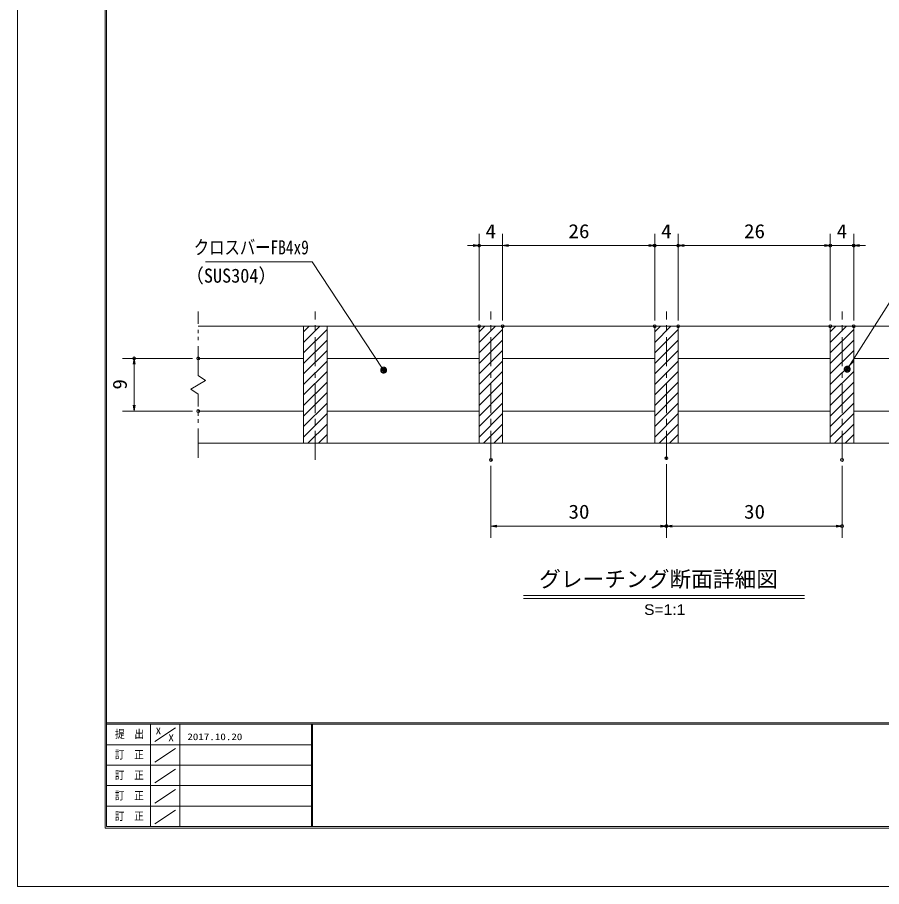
# Model space of a CAD drawing. Units: millimetres, scale not verified, with parts at other scales. Extents: x -1050 to 1050, y -742 to 742.
# Drawn here: x -1050 to -312, y -742 to 0 of the extents above; entities that cross this region are included whole.
import ezdxf
from ezdxf.enums import TextEntityAlignment as Align

# ---------------------------------------------------------------- set-up
doc = ezdxf.new("R2010")
doc.units = ezdxf.units.MM
doc.header["$LTSCALE"] = 5
doc.header["$PDMODE"] = 32
doc.header["$PDSIZE"] = 2.5
doc.linetypes.add('CHAIN1', pattern=[8, 5, -1, 1, -1])
doc.linetypes.add('DOUBLE_CHAIN1', pattern=[8.8, 5, -1, 0.6, -0.6, 0.6, -1])
for name, color, linetype, lineweight in [('0-0_7-図\u3000枠', 4, 'Continuous', 9), ('0-1_寸法注釈', 2, 'Continuous', 9), ('0-2_蓋', 5, 'Continuous', 9), ('0-3_0', 2, 'Continuous', 9), ('0-4_DEFPOINTS', 134, 'Continuous', 9), ('0-5_ハッチング', 4, 'Continuous', 9), ('0-6_想像線', 134, 'DOUBLE_CHAIN1', 9), ('0-7_中心線', 6, 'CHAIN1', 9)]:
    doc.layers.add(name, color=color, linetype=linetype, lineweight=lineweight)
doc.styles.add('HG丸ｺﾞｼｯｸM-PRO', font='')
doc.styles.add('ＭＳ ゴシック', font='')
doc.styles.get('HG丸ｺﾞｼｯｸM-PRO').set_extended_font_data('HG丸ｺﾞｼｯｸM-PRO')
doc.styles.get('ＭＳ ゴシック').set_extended_font_data('MS Gothic')

# ---------------------------------------------------------------- blocks, each defined once
blk = doc.blocks.new('_OPEN')
at = {"layer": '0-3_0'}
blk.add_line((0, 0), (-5, 0), dxfattribs=at)
blk.add_lwpolyline([(-5, 0.833), (0, 0), (-5, -0.833)], dxfattribs=at)
blk = doc.blocks.new('_Dot')
at = {"layer": '0-3_0'}
for p, q in [((-2.5, 0), (-5, 0)), ((2.445, 0.5), (-2.445, 0.5)), ((1.997, 1.5), (-1.997, 1.5)), ((2.289, -0.995), (-2.289, -0.995)), ((1.499, -1.995), (-1.499, -1.995))]:
    blk.add_line(p, q, dxfattribs=at)
for points in [[(2.5, 0), (2.48, 0.313), (2.421, 0.622), (2.324, 0.92), (2.191, 1.204), (2.023, 1.469), (1.822, 1.711), (1.594, 1.926), (1.34, 2.111), (1.064, 2.262), (0.773, 2.378), (0.468, 2.456), (0.157, 2.495), (-0.157, 2.495), (-0.468, 2.456), (-0.773, 2.378), (-1.064, 2.262), (-1.34, 2.111), (-1.594, 1.926), (-1.822, 1.711), (-2.023, 1.469), (-2.191, 1.204), (-2.324, 0.92), (-2.421, 0.622), (-2.48, 0.313), (-2.5, 0), (0, 0)], [(-2.5, 0), (-2.48, -0.313), (-2.421, -0.622), (-2.324, -0.92), (-2.191, -1.204), (-2.023, -1.469), (-1.822, -1.711), (-1.594, -1.926), (-1.34, -2.111), (-1.064, -2.262), (-0.773, -2.378), (-0.468, -2.456), (-0.157, -2.495), (0.157, -2.495), (0.468, -2.456), (0.773, -2.378), (1.064, -2.262), (1.34, -2.111), (1.594, -1.926), (1.822, -1.711), (2.023, -1.469), (2.191, -1.204), (2.324, -0.92), (2.421, -0.622), (2.48, -0.313), (2.5, 0), (0, 0)]]:
    blk.add_lwpolyline(points, close=True, dxfattribs=at)

msp = doc.modelspace()

# ---------------------------------------------------------------- linework, layer by layer
at = {"layer": '0-0_7-図\u3000枠'}
for p, q in [((-975, -692.5), (-975, 692.5)), ((-973.75, -691.25), (-973.75, 691.25)), ((998.75, -602.5), (-973.75, -602.5)), ((998.75, -603.75), (-973.75, -603.75)), ((-936.25, -691.192), (-936.25, -603.75)), ((-932.5, -618.606), (-915, -606.924)), ((-911.25, -603.75), (-911.25, -691.192)), ((-798.75, -603.75), (-798.75, -691.192)), ((-798, -603.75), (-798, -691.192)), ((-798.75, -621.25), (-973.75, -621.25)), ((-932.5, -636.247), (-915, -624.565)), ((-798.75, -638.75), (-973.75, -638.75)), ((-932.5, -653.747), (-915, -642.065)), ((-798.75, -656.25), (-973.75, -656.25)), ((-932.5, -671.247), (-915, -659.565)), ((-798.75, -673.75), (-973.75, -673.75)), ((-932.5, -688.747), (-915, -677.065)), ((1000, -692.5), (-975, -692.5)), ((998.75, -691.25), (-973.75, -691.25))]:
    msp.add_line(p, q, dxfattribs=at)
at = {"layer": '0-1_寸法注釈'}
for p, q in [((-655.45, -258.808), (-655.45, -184.9)), ((-635.45, -258.808), (-635.45, -184.9)), ((-635.45, -258.808), (-635.45, -184.9)), ((-505.45, -258.808), (-505.45, -184.9)), ((-505.45, -258.808), (-505.45, -184.9)), ((-485.45, -258.808), (-485.45, -184.9)), ((-485.45, -258.808), (-485.45, -184.9)), ((-355.45, -258.808), (-355.45, -184.9)), ((-355.45, -258.808), (-355.45, -184.9)), ((-335.45, -258.808), (-335.45, -184.9)), ((-660.45, -194.9), (-665.45, -194.9)), ((-635.45, -194.9), (-655.45, -194.9)), ((-630.45, -194.9), (-510.45, -194.9)), ((-630.45, -194.9), (-625.45, -194.9)), ((-510.45, -194.9), (-515.45, -194.9)), ((-505.45, -194.9), (-485.45, -194.9)), ((-480.45, -194.9), (-475.45, -194.9)), ((-480.45, -194.9), (-360.45, -194.9)), ((-360.45, -194.9), (-365.45, -194.9)), ((-355.45, -194.9), (-335.45, -194.9)), ((-330.45, -194.9), (-325.45, -194.9)), ((-900.45, -291.308), (-960.2, -291.308)), ((-950.2, -331.308), (-950.2, -296.308)), ((-900.45, -336.308), (-960.2, -336.308)), ((-645.45, -383.035), (-645.45, -444.529)), ((-495.45, -381.51), (-495.45, -444.529)), ((-495.45, -381.51), (-495.45, -444.529)), ((-345.45, -383.035), (-345.45, -444.529)), ((-640.45, -434.529), (-500.45, -434.529)), ((-490.45, -434.529), (-350.45, -434.529)), ((-617.576, -493.827), (-377.371, -493.827)), ((-617.576, -496.327), (-377.371, -496.327))]:
    msp.add_line(p, q, dxfattribs=at)
for points in [[(-889.251, -208.734), (-798.078, -208.734), (-737.667, -300.484)], [(-189.764, -215.417), (-286.954, -215.417), (-340.465, -299.666)]]:
    msp.add_lwpolyline(points, dxfattribs=at)
at = {"layer": '0-2_蓋'}
for p, q in [((-895.45, -263.808), (-95.45, -263.808)), ((-805.45, -263.808), (-785.45, -263.808)), ((-805.45, -263.808), (-805.45, -363.808)), ((-785.45, -363.808), (-785.45, -263.808)), ((-655.45, -263.808), (-635.45, -263.808)), ((-655.45, -263.808), (-655.45, -363.808)), ((-635.45, -363.808), (-635.45, -263.808)), ((-505.45, -263.808), (-485.45, -263.808)), ((-505.45, -263.808), (-505.45, -363.808)), ((-485.45, -363.808), (-485.45, -263.808)), ((-355.45, -263.808), (-335.45, -263.808)), ((-355.45, -263.808), (-355.45, -363.808)), ((-335.45, -363.808), (-335.45, -263.808)), ((-895.45, -291.308), (-805.45, -291.308)), ((-785.45, -291.308), (-655.45, -291.308)), ((-635.45, -291.308), (-505.45, -291.308)), ((-485.45, -291.308), (-355.45, -291.308)), ((-335.45, -291.308), (-205.45, -291.308)), ((-895.45, -336.308), (-805.45, -336.308)), ((-785.45, -336.308), (-655.45, -336.308)), ((-635.45, -336.308), (-505.45, -336.308)), ((-485.45, -336.308), (-355.45, -336.308)), ((-335.45, -336.308), (-205.45, -336.308)), ((-895.45, -363.808), (-95.45, -363.808)), ((-805.45, -363.808), (-785.45, -363.808)), ((-655.45, -363.808), (-635.45, -363.808)), ((-505.45, -363.808), (-485.45, -363.808)), ((-355.45, -363.808), (-335.45, -363.808))]:
    msp.add_line(p, q, dxfattribs=at)
at = {"layer": '0-4_DEFPOINTS'}
msp.add_lwpolyline([(-1050, -742.5), (-1050, 742.5), (1050, 742.5), (1050, -742.5)], close=True, dxfattribs=at)
for p in [(-655.45, -194.9), (-505.45, -194.9), (-485.45, -194.9), (-355.45, -194.9), (-335.45, -194.9), (-655.45, -263.808), (-635.45, -263.808), (-505.45, -263.808), (-485.45, -263.808), (-355.45, -263.808), (-335.45, -263.808), (-950.2, -291.308), (-895.45, -291.308), (-895.45, -336.308), (-645.45, -378.035), (-495.45, -376.51), (-345.45, -378.035), (-495.45, -434.529), (-345.45, -434.529)]:
    msp.add_point(p, dxfattribs=at)
at = {"layer": '0-5_ハッチング'}
for p, q in [((-805.45, -268.662), (-800.597, -263.808)), ((-805.45, -277.642), (-791.616, -263.808)), ((-805.45, -286.622), (-785.45, -266.622)), ((-655.45, -268.662), (-650.597, -263.808)), ((-655.45, -277.642), (-641.616, -263.808)), ((-655.45, -286.622), (-635.45, -266.622)), ((-505.45, -268.662), (-500.597, -263.808)), ((-505.45, -277.642), (-491.616, -263.808)), ((-505.45, -286.622), (-485.45, -266.622)), ((-355.45, -268.662), (-350.597, -263.808)), ((-355.45, -277.642), (-341.616, -263.808)), ((-355.45, -286.622), (-335.45, -266.622)), ((-805.45, -295.602), (-785.45, -275.602)), ((-655.45, -295.602), (-635.45, -275.602)), ((-505.45, -295.602), (-485.45, -275.602)), ((-355.45, -295.602), (-335.45, -275.602)), ((-805.45, -304.583), (-785.45, -284.583)), ((-655.45, -304.583), (-635.45, -284.583)), ((-505.45, -304.583), (-485.45, -284.583)), ((-355.45, -304.583), (-335.45, -284.583)), ((-805.45, -313.563), (-785.45, -293.563)), ((-655.45, -313.563), (-635.45, -293.563)), ((-505.45, -313.563), (-485.45, -293.563)), ((-355.45, -313.563), (-335.45, -293.563)), ((-805.45, -322.543), (-785.45, -302.543)), ((-655.45, -322.543), (-635.45, -302.543)), ((-505.45, -322.543), (-485.45, -302.543)), ((-355.45, -322.543), (-335.45, -302.543)), ((-805.45, -331.523), (-785.45, -311.523)), ((-655.45, -331.523), (-635.45, -311.523)), ((-505.45, -331.523), (-485.45, -311.523)), ((-355.45, -331.523), (-335.45, -311.523)), ((-805.45, -340.504), (-785.45, -320.504)), ((-655.45, -340.504), (-635.45, -320.504)), ((-505.45, -340.504), (-485.45, -320.504)), ((-355.45, -340.504), (-335.45, -320.504)), ((-805.45, -349.484), (-785.45, -329.484)), ((-655.45, -349.484), (-635.45, -329.484)), ((-505.45, -349.484), (-485.45, -329.484)), ((-355.45, -349.484), (-335.45, -329.484)), ((-805.45, -358.464), (-785.45, -338.464)), ((-655.45, -358.464), (-635.45, -338.464)), ((-505.45, -358.464), (-485.45, -338.464)), ((-355.45, -358.464), (-335.45, -338.464)), ((-801.814, -363.808), (-785.45, -347.444)), ((-651.814, -363.808), (-635.45, -347.444)), ((-501.814, -363.808), (-485.45, -347.444)), ((-351.814, -363.808), (-335.45, -347.444)), ((-792.834, -363.808), (-785.45, -356.425)), ((-642.834, -363.808), (-635.45, -356.425)), ((-492.834, -363.808), (-485.45, -356.425)), ((-342.834, -363.808), (-335.45, -356.425))]:
    msp.add_line(p, q, dxfattribs=at)
for points in [[(-785.45, -263.808), (-805.45, -263.808), (-805.45, -363.808), (-785.45, -363.808)], [(-635.45, -263.808), (-655.45, -263.808), (-655.45, -363.808), (-635.45, -363.808)], [(-485.45, -263.808), (-505.45, -263.808), (-505.45, -363.808), (-485.45, -363.808)], [(-335.45, -263.808), (-355.45, -263.808), (-355.45, -363.808), (-335.45, -363.808)]]:
    msp.add_lwpolyline(points, close=True, dxfattribs=at)
at = {"layer": '0-6_想像線'}
msp.add_line((-895.45, -305.859), (-895.45, -251.308), dxfattribs=at)
for points in [[(-895.45, -305.859), (-889.157, -310.072), (-895.45, -313.808)], [(-895.45, -376.308), (-895.45, -321.757), (-901.743, -317.545), (-895.45, -313.808)]]:
    msp.add_lwpolyline(points, dxfattribs=at)
at = {"layer": '0-7_中心線'}
for p, q in [((-795.45, -378.035), (-795.45, -251.106)), ((-645.45, -378.035), (-645.45, -251.106)), ((-495.45, -378.035), (-495.45, -251.106)), ((-345.45, -378.035), (-345.45, -251.106))]:
    msp.add_line(p, q, dxfattribs=at)

# ---------------------------------------------------------------- block references
at = {"layer": '0-1_寸法注釈'}
for p in [(-655.45, -194.9), (-505.45, -194.9), (-505.45, -194.9), (-355.45, -194.9), (-355.45, -194.9), (-495.45, -434.529), (-345.45, -434.529)]:
    msp.add_blockref('_OPEN', p, dxfattribs=at)
for name, p, rotation in [('_OPEN', (-635.45, -194.9), 180), ('_OPEN', (-635.45, -194.9), 180), ('_OPEN', (-485.45, -194.9), 180), ('_OPEN', (-485.45, -194.9), 180), ('_OPEN', (-335.45, -194.9), 180), ('_OPEN', (-950.2, -291.308), 90), ('_Dot', (-737.111, -301.315), 303.79581), ('_Dot', (-341.009, -300.506), 237.09638), ('_OPEN', (-950.2, -336.308), 270), ('_OPEN', (-645.45, -434.529), 180), ('_OPEN', (-495.45, -434.529), 180)]:
    msp.add_blockref(name, p, dxfattribs=dict(at, rotation=rotation))

# ---------------------------------------------------------------- texts
at = {"layer": '0-0_7-図\u3000枠', "color": 5, "style": 'ＭＳ ゴシック'}
for s, height, width, p in [('提\u3000出', 6.745, 0.9, (-966.593, -617.56)), ('X', 5.755, 1.2, (-931.902, -614.076)), ('X', 5.755, 1.2, (-920.995, -620.022)), ('2017.10.20', 5.755, 1.2, (-904.801, -619.113)), ('訂\u3000正', 6.745, 0.9, (-966.76, -635.201)), ('訂\u3000正', 6.745, 0.9, (-966.76, -652.701)), ('訂\u3000正', 6.745, 0.9, (-966.76, -670.201)), ('訂\u3000正', 6.745, 0.9, (-966.76, -687.701))]:
    msp.add_text(s, height=height, dxfattribs=dict(at, width=width)).set_placement(p, align=Align.BOTTOM_LEFT)
at = {"layer": '0-1_寸法注釈', "color": 7}
for s, height, style, width, p in [('4', 12.02, 'ＭＳ ゴシック', 1.1, (-650.035, -192.213)), ('26', 12.02, 'ＭＳ ゴシック', 1.1, (-579.183, -192.213)), ('4', 12.02, 'ＭＳ ゴシック', 1.1, (-500.035, -192.213)), ('26', 12.02, 'ＭＳ ゴシック', 1.1, (-429.183, -192.213)), ('4', 12.02, 'ＭＳ ゴシック', 1.1, (-350.035, -192.213)), ('クロスバーFB4x9', 12.02, 'ＭＳ ゴシック', 0.8, (-899.272, -206.047)), ('（SUS304）', 12.02, 'ＭＳ ゴシック', 0.95, (-906.231, -230.212)), ('30', 12.02, 'ＭＳ ゴシック', 1.1, (-579.183, -431.842)), ('30', 12.02, 'ＭＳ ゴシック', 1.1, (-429.183, -431.842)), ('S=1:1', 9.054, 'HG丸ｺﾞｼｯｸM-PRO', 1.1, (-514.549, -513.128))]:
    msp.add_text(s, height=height, dxfattribs=dict(at, style=style, width=width)).set_placement(p, align=Align.BOTTOM_LEFT)
at = {"layer": '0-1_寸法注釈', "color": 7, "style": 'ＭＳ ゴシック', "width": 1.1}
msp.add_text('9', height=12.02, rotation=90, dxfattribs=at).set_placement((-952.887, -317.957), align=Align.BOTTOM_LEFT)
at = {"layer": '0-1_寸法注釈', "color": 7, "style": 'HG丸ｺﾞｼｯｸM-PRO'}
msp.add_text('グレーチング断面詳細図', height=13.6, dxfattribs=at).set_placement((-604.214, -490.716), align=Align.BOTTOM_LEFT)

doc.saveas('drawing.dxf')
